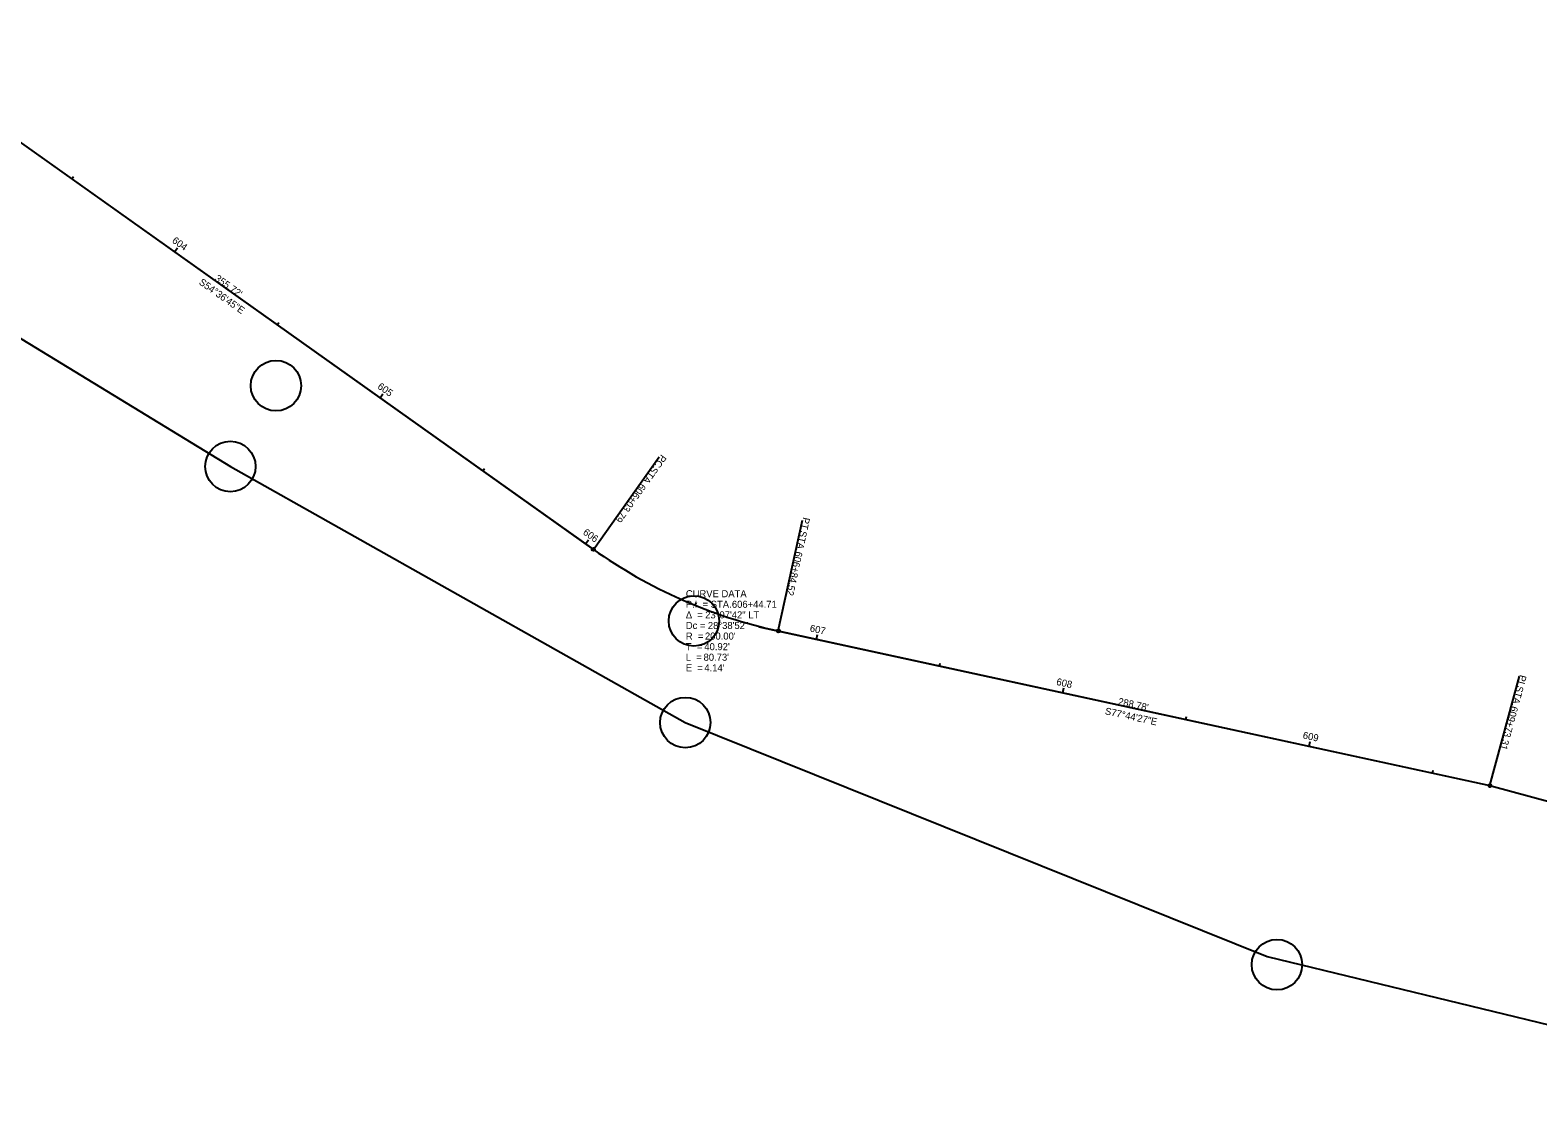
# Model space of a CAD drawing. Extents: x 1439073 to 1441426, y 421400 to 422599.
# Drawn here: x 1439701 to 1440299, y 421823 to 422243 of the extents above; entities that cross this region are included whole.
import ezdxf

# ---------------------------------------------------------------- set-up
doc = ezdxf.new("R2010")
doc.units = 0
for name, color, linetype in [('BD_X_Building', 7, 'Continuous'), ('DR_X_Cells', 7, 'Continuous'), ('DT_X_Contour_Text', 7, 'Continuous'), ('GE_P_Alignment', 7, 'Continuous'), ('LT_X_Poles', 7, 'Continuous'), ('PV_X_Field_Drive', 7, 'Continuous'), ('RD_X_Gate', 7, 'Continuous'), ('RD_X_GR_Rt', 7, 'Continuous'), ('RD_X_RR_2', 7, 'Continuous'), ('VG_X_Tree_Line_Rt', 7, 'Continuous')]:
    doc.layers.add(name, color=color, linetype=linetype)

msp = doc.modelspace()

# ---------------------------------------------------------------- linework, layer by layer
at = {"layer": 'DR_X_Cells'}
for centre in [(1439780.2, 422070.24), (1439960.62, 421968.65), (1440195.29, 421872.6)]:
    msp.add_circle(centre, 10, dxfattribs=at)
at = {"layer": 'DT_X_Contour_Text'}
for p, q in [((1439634.15, 422243.37), (1439924.52, 422037.11)), ((1439989.73, 422006.67), (1440279.71, 421943.66))]:
    msp.add_line(p, q, dxfattribs=at)
msp.add_arc((1440039.98, 422200.42), 200, 234.61252, 257.74076, dxfattribs=at)
at = {"layer": 'GE_P_Alignment'}
for p, q in [((1439634.15, 422243.37), (1439924.16, 422037.37)), ((1439997.51, 422004.98), (1440279.71, 421943.66)), ((1440279.71, 421943.66), (1440502.57, 421883.44))]:
    msp.add_line(p, q, dxfattribs=at)
msp.add_arc((1440039.98, 422200.42), 200, 234.61252, 257.74076, dxfattribs=at)
at = {"layer": 'LT_X_Poles'}
for p, q in [((1439583.86, 422189.93), (1439780.2, 422070.24)), ((1439780.2, 422070.24), (1439960.62, 421968.65)), ((1439960.62, 421968.65), (1440191.42, 421875.8)), ((1440191.42, 421875.8), (1440410.72, 421822.52)), ((1440191.42, 421875.8), (1440410.72, 421822.52))]:
    msp.add_line(p, q, dxfattribs=at)
at = {"layer": 'PV_X_Field_Drive'}
for p, q in [((1439924.16, 422037.37), (1439950.22, 422074.06)), ((1439997.51, 422004.98), (1440007.07, 422048.95)), ((1440279.71, 421943.66), (1440291.45, 421987.1))]:
    msp.add_line(p, q, dxfattribs=at)
for centre in [(1439924.16, 422037.37), (1439997.51, 422004.98), (1440279.71, 421943.66)]:
    msp.add_circle(centre, 0.6, dxfattribs=at)
at = {"layer": 'RD_X_GR_Rt'}
for p, q in [((1439717.25, 422184.34), (1439717.95, 422185.32)), ((1439758.02, 422155.38), (1439759.17, 422157.02)), ((1439798.78, 422126.43), (1439799.47, 422127.41)), ((1439839.54, 422097.47), (1439840.7, 422099.1)), ((1439880.3, 422068.52), (1439881, 422069.5)), ((1439921.07, 422039.56), (1439922.23, 422041.19)), ((1439964.57, 422015.18), (1439965.03, 422016.29)), ((1440012.64, 422001.69), (1440013.06, 422003.65)), ((1440061.49, 421991.08), (1440061.75, 421992.25)), ((1440110.35, 421980.46), (1440110.78, 421982.42)), ((1440159.21, 421969.84), (1440159.47, 421971.02)), ((1440208.07, 421959.23), (1440208.5, 421961.18)), ((1440256.93, 421948.61), (1440257.19, 421949.78))]:
    msp.add_line(p, q, dxfattribs=at)
at = {"layer": 'VG_X_Tree_Line_Rt'}
for centre in [(1439798.25, 422102.31), (1439964.04, 422008.96)]:
    msp.add_circle(centre, 10, dxfattribs=at)

# ---------------------------------------------------------------- texts
at = {"layer": 'BD_X_Building'}
for s, rotation, p in [('S54°36\'45"E', 324.61252, (1439767.46, 422142.79)), ('S77°44\'27"E', 347.74076, (1440126.9, 421971.95))]:
    msp.add_text(s, height=2.8, rotation=rotation, dxfattribs=at).set_placement(p)
at = {"layer": 'PV_X_Field_Drive'}
for s, rotation, p in [('PC', 234.61252, (1439951.1, 422075.22)), (' STA. ', 234.61252, (1439948.44, 422071.49)), ('606+03.79', 234.61252, (1439942.97, 422063.78)), ('PT', 257.74076, (1440007.39, 422050.25)), (' STA. ', 257.74076, (1440006.45, 422045.94)), ('606+84.52', 257.74076, (1440004.45, 422036.7)), (' STA. ', 254.87745, (1440290.79, 421984.49)), ('PI', 254.87745, (1440291.67, 421987.77)), ('609+73.31', 254.87745, (1440288.32, 421975.37))]:
    msp.add_text(s, height=2.8, rotation=rotation, dxfattribs=at).set_placement(p)
at = {"layer": 'RD_X_Gate'}
for s, p in [('CURVE DATA', (1439960.83, 422018.37)), ('Δ  = ', (1439960.83, 422009.97)), ('P.I. = STA. ', (1439960.83, 422014.17)), ('23°07\'42" LT', (1439968.51, 422009.97)), ('606+44.71', (1439979.1, 422014.17)), ('Dc = ', (1439960.83, 422005.77)), ('28°38\'52"', (1439969.57, 422005.77)), ('R  = ', (1439960.83, 422001.57)), ("200.00'", (1439968.42, 422001.57)), ('T  = ', (1439960.83, 421997.37)), ('L  = ', (1439960.83, 421993.17)), ("80.73'", (1439967.87, 421993.17)), ("40.92'", (1439968.17, 421997.37)), ('E  = ', (1439960.83, 421988.97)), ("4.14'", (1439968.17, 421988.97))]:
    msp.add_text(s, height=2.8, dxfattribs=at).set_placement(p)
at = {"layer": 'RD_X_GR_Rt'}
for s, rotation, p in [('604', 324.61252, (1439756.8, 422159.32)), ('605', 324.61252, (1439838.3, 422101.43)), ('606', 324.61252, (1439919.78, 422043.55)), ('607', 347.74076, (1440009.83, 422004.86)), ('608', 347.74076, (1440107.63, 421983.61)), ('609', 347.74076, (1440205.36, 421962.38))]:
    msp.add_text(s, height=2.8, rotation=rotation, dxfattribs=at).set_placement(p)
at = {"layer": 'RD_X_RR_2'}
for s, rotation, p in [("355.72'", 324.61252, (1439773.73, 422144.27)), ("288.78'", 347.74076, (1440132.09, 421975.78))]:
    msp.add_text(s, height=2.8, rotation=rotation, dxfattribs=at).set_placement(p)

doc.saveas('drawing.dxf')
